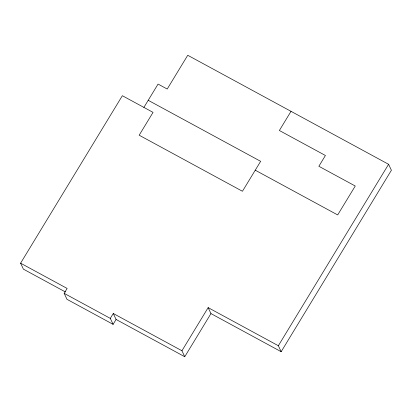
<?xml version="1.0" encoding="UTF-8"?>
<svg xmlns="http://www.w3.org/2000/svg" width="412" height="412" viewBox="0 0 412 412"><rect width="100%" height="100%" fill="white"/><g stroke="black" fill="none" stroke-linecap="round" stroke-linejoin="round"><path stroke-width="0.62" d="M65.457 291.974L23.407 269.149L20.6 263.186L122.354 95.713L153.048 112.373L139.174 135.213L242.447 191.271L260.642 161.324L148.207 100.296M143.891 107.403L158.064 84.074L167.22 89.044L187.738 55.275L388.593 164.295L391.4 170.259L281.159 351.699L210.959 313.594L208.153 307.63L181.944 350.761L184.751 356.725L210.959 313.594M113.104 324.352L110.303 318.388L113.279 313.491L116.086 319.454L113.104 324.352L66.965 299.308L64.159 293.344L67.135 288.446L20.6 263.186M291.016 111.333L279.372 130.496L325.413 155.489L318.862 166.268L355.252 186.018L337.68 214.935L255.249 170.192M281.159 351.699L278.352 345.735L388.593 164.295M208.153 307.63L278.352 345.735M113.279 313.491L181.944 350.761M116.086 319.454L184.751 356.725M64.159 293.344L110.303 318.388"/></g></svg>
